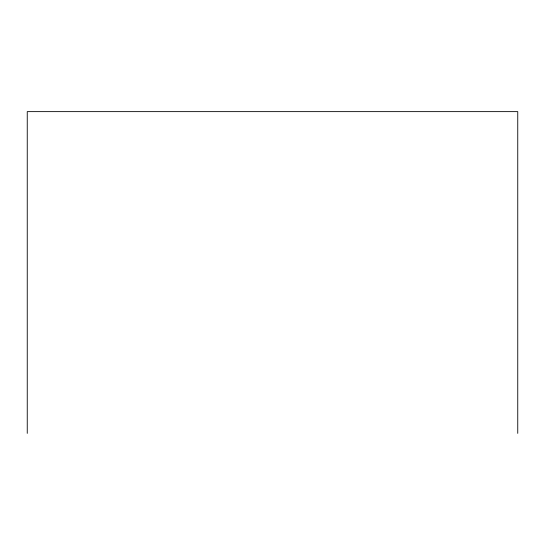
<?xml version="1.0" encoding="UTF-8"?>
<svg xmlns="http://www.w3.org/2000/svg" width="545" height="545" viewBox="0 0 545 545"><rect width="100%" height="100%" fill="white"/><g stroke="black" fill="none" stroke-linecap="round" stroke-linejoin="round"><path stroke-width="0.82" d="M517.75 433.37L517.75 111.63L27.25 111.63L27.25 433.37"/></g></svg>
